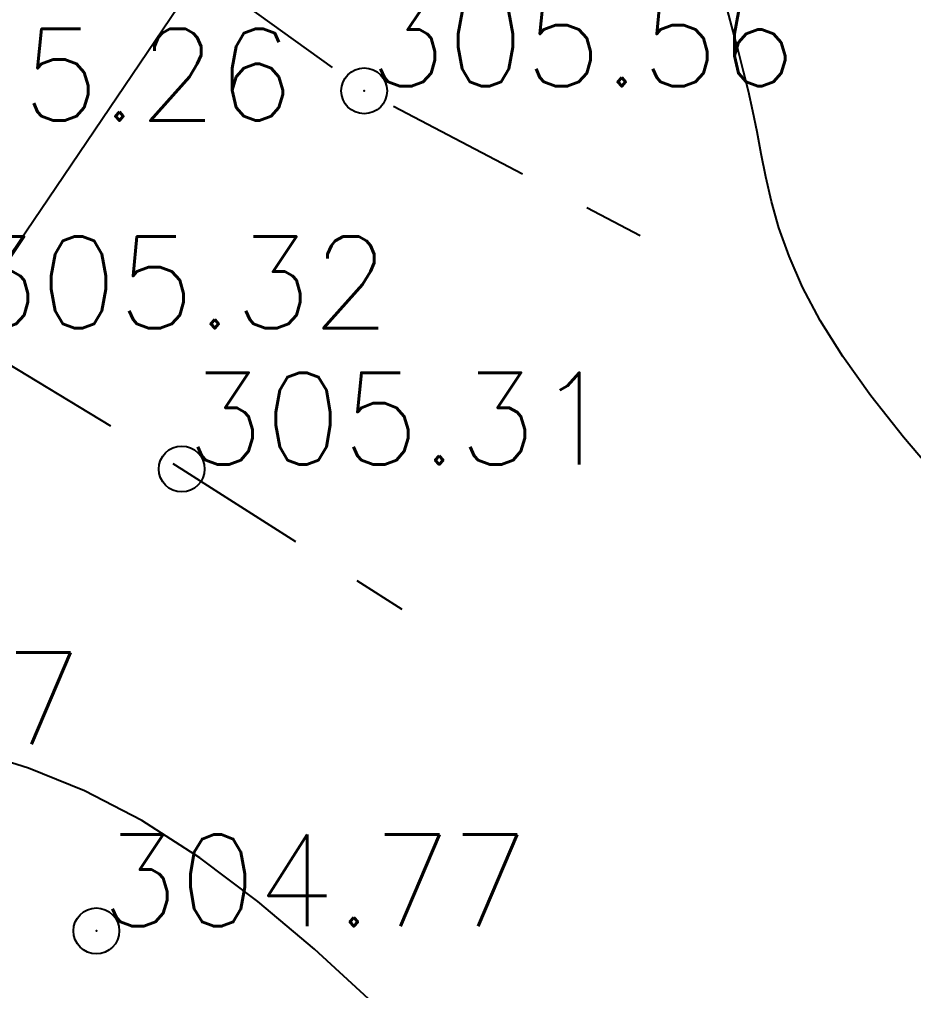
# Model space of a CAD drawing. Header units: millimetres. Extents: x 524954 to 526204, y 9523489 to 9524010.
# Drawn here: x 525996.41 to 526006.16, y 9523834.91 to 9523845.5 of the extents above; entities that cross this region are included whole.
import ezdxf

# ---------------------------------------------------------------- set-up
doc = ezdxf.new("R2010")
doc.units = ezdxf.units.MM
doc.header["$PDMODE"] = 32
doc.header["$PDSIZE"] = 0.5
doc.linetypes.add('CACHE2', pattern=[4.7625, 3.175, -1.5875])
for name, color, linetype in [('Borde_Piste', 7, 'CACHE2'), ('CN_02_00', 4, 'Continuous'), ('CN_05_00', 6, 'Continuous'), ('TopoAlt', 3, 'Continuous'), ('TOPOJIS', 7, 'Continuous')]:
    doc.layers.add(name, color=color, linetype=linetype)
doc.layers.add('Trottoir', color=7, linetype='Continuous', true_color=0xff6666)
doc.styles.add('Simplex 1.0', font='Simplex.shx', dxfattribs={"width": 0.99, "height": 1})

# ---------------------------------------------------------------- blocks, each defined once
blk = doc.blocks.new('TCPOINT M')
at = {"color": 0}
blk.add_point((0, 0), dxfattribs=at)
at = {"layer": 'TopoAlt', "style": 'Simplex 1.0', "width": 0.99}
blk.add_attdef('ALT', (0.15, 0.15), '', height=1, dxfattribs=at)

msp = doc.modelspace()

# ---------------------------------------------------------------- linework, layer by layer
at = {"layer": 'Borde_Piste', "ltscale": 0.5, "flags": 128}
msp.add_lwpolyline([(525996.6, 9523847.299), (526000.167, 9523844.721), (526003.175, 9523843.144)], dxfattribs=at)
at = {"layer": 'Borde_Piste', "ltscale": 0.5, "elevation": 305.2, "flags": 128}
msp.add_lwpolyline([(525994.19, 9523843.381), (525995.729, 9523842.081), (525998.177, 9523840.596), (526000.578, 9523839.066)], dxfattribs=at)
at = {"layer": 'CN_02_00', "elevation": 306, "flags": 128}
msp.add_lwpolyline([(526006.444, 9523840.477), (526006.048, 9523840.944), (526005.692, 9523841.396), (526005.387, 9523841.822), (526005.141, 9523842.217), (526004.948, 9523842.581), (526004.8, 9523842.917), (526004.689, 9523843.228), (526004.607, 9523843.516), (526004.546, 9523843.785), (526004.497, 9523844.036), (526004.453, 9523844.274), (526004.406, 9523844.499), (526004.356, 9523844.718), (526004.303, 9523844.933), (526004.247, 9523845.149), (526004.189, 9523845.37), (526004.128, 9523845.6)], dxfattribs=at)
at = {"layer": 'CN_05_00', "elevation": 305, "flags": 128}
msp.add_lwpolyline([(526000.215, 9523834.815), (525999.625, 9523835.359), (525999.008, 9523835.879), (525998.376, 9523836.354), (525997.742, 9523836.762), (525997.116, 9523837.086), (525996.507, 9523837.334), (525995.923, 9523837.515), (525995.371, 9523837.642), (525994.86, 9523837.724), (525994.396, 9523837.773), (525993.987, 9523837.8), (525993.642, 9523837.816), (525993.364, 9523837.831), (525993.149, 9523837.846), (525992.988, 9523837.862), (525992.932, 9523837.871)], dxfattribs=at)
at = {"layer": 'Trottoir', "flags": 128}
msp.add_lwpolyline([(525946.48, 9523802.409), (525949.133, 9523803.684), (525950.999, 9523804.506), (525954.577, 9523806.288), (525957.242, 9523807.502), (525959.849, 9523809.195), (525964.162, 9523811.9), (525967.225, 9523814.173), (525972.398, 9523817.593), (525974.834, 9523819.573), (525977.049, 9523821.463), (525979.326, 9523823.405), (525979.326, 9523823.405), (525981.366, 9523825.352), (525983.733, 9523827.544), (525985.547, 9523829.419), (525989.751, 9523834.182), (525992.374, 9523837.546), (525995.729, 9523842.081), (525998.384, 9523846.01), (526006.94, 9523861.025), (526013.783, 9523873.096)], dxfattribs=at)

# ---------------------------------------------------------------- block references
at = {"layer": 'TOPOJIS'}
ref = msp.add_blockref('TCPOINT M', (526000.167, 9523844.721, 305.56), dxfattribs=at)
ref.add_attrib('ALT', '305.56', (526000.217, 9523844.771, 305.56), dxfattribs={"layer": 'TopoAlt', "height": 1, "style": 'Simplex 1.0', "width": 0.99})
ref = msp.add_blockref('TCPOINT M', (525994.689, 9523844.347, 305.26), dxfattribs=at)
ref.add_attrib('ALT', '305.26', (525994.739, 9523844.397, 305.26), dxfattribs={"layer": 'TopoAlt', "height": 1, "style": 'Simplex 1.0', "width": 0.99})
ref = msp.add_blockref('TCPOINT M', (525995.729, 9523842.081, 305.32), dxfattribs=at)
ref.add_attrib('ALT', '305.32', (525995.779, 9523842.131, 305.32), dxfattribs={"layer": 'TopoAlt', "height": 1, "style": 'Simplex 1.0', "width": 0.99})
ref = msp.add_blockref('TCPOINT M', (525998.177, 9523840.596, 305.31), dxfattribs=at)
ref.add_attrib('ALT', '305.31', (525998.227, 9523840.646, 305.31), dxfattribs={"layer": 'TopoAlt', "height": 1, "style": 'Simplex 1.0', "width": 0.99})
ref = msp.add_blockref('TCPOINT M', (525992.374, 9523837.546, 304.97), dxfattribs=at)
ref.add_attrib('ALT', '304.97', (525992.424, 9523837.596, 304.97), dxfattribs={"layer": 'TopoAlt', "height": 1, "style": 'Simplex 1.0', "width": 0.99})
ref = msp.add_blockref('TCPOINT M', (525997.246, 9523835.557, 304.77), dxfattribs=at)
ref.add_attrib('ALT', '304.77', (525997.296, 9523835.607, 304.77), dxfattribs={"layer": 'TopoAlt', "height": 1, "style": 'Simplex 1.0', "width": 0.99})

doc.saveas('drawing.dxf')
